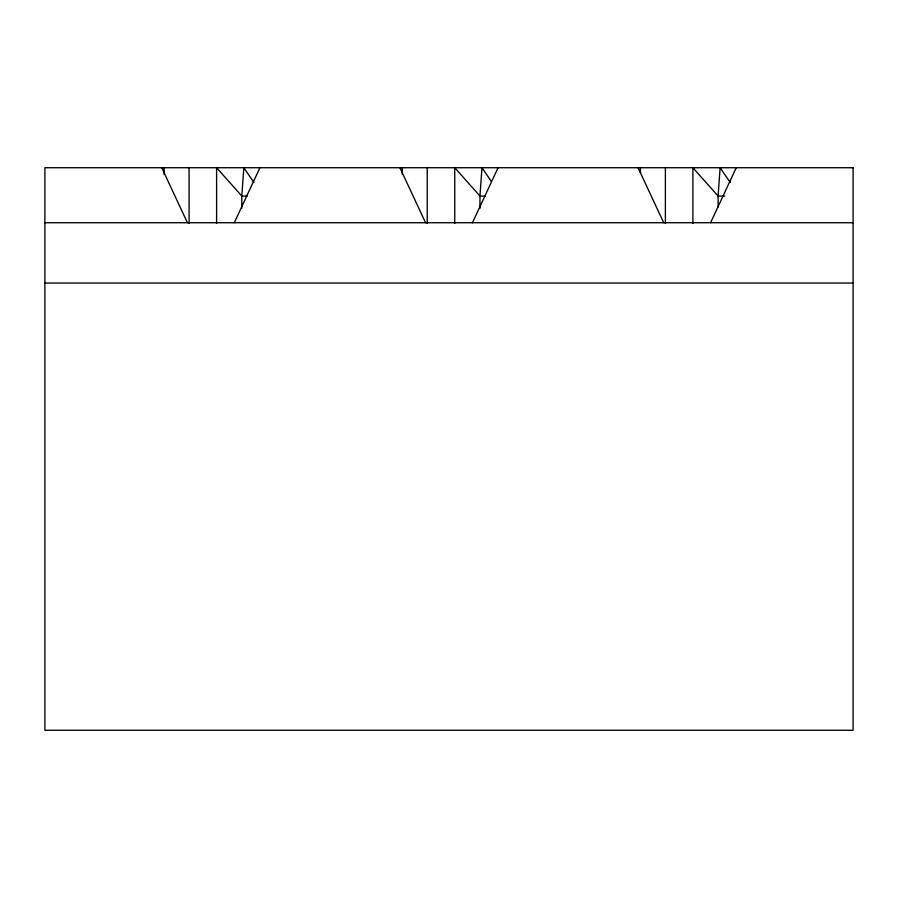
<?xml version="1.0" encoding="UTF-8"?>
<svg xmlns="http://www.w3.org/2000/svg" width="898" height="898" viewBox="0 0 898 898"><rect width="100%" height="100%" fill="white"/><g stroke="black" fill="none" stroke-linecap="round" stroke-linejoin="round"><path stroke-width="1.35" d="M234.288 222.726L259.937 167.724M472.438 222.726L498.087 167.724M710.587 222.726L736.237 167.724M247.174 196.056L241.809 196.056L216.598 167.724L216.598 223.479M485.324 196.056L479.959 196.056L454.747 167.724L454.747 223.479M724.809 196.056L718.108 196.056L692.897 167.724L692.897 223.479M44.9 222.726L853.1 222.726M44.9 283.05L853.1 283.05M730.231 182.462L720.117 167.724L718.108 196.056L718.108 207.034M491.307 181.329L481.968 167.724L479.959 196.056L479.959 208.403M253.932 182.462L243.818 167.724L241.809 196.056L241.809 208.403M638.063 167.724L663.712 222.726M399.913 167.724L425.562 222.726M161.763 167.724L187.413 222.726M665.384 167.724L665.384 223.479M640.442 167.724L640.442 173.123M427.235 167.724L427.235 223.479M402.293 167.724L402.293 174.47M189.085 167.724L189.085 223.479M164.154 167.724L164.154 174.47M853.1 167.724L44.9 167.724L44.9 730.276L853.1 730.276L853.1 167.724"/></g></svg>
